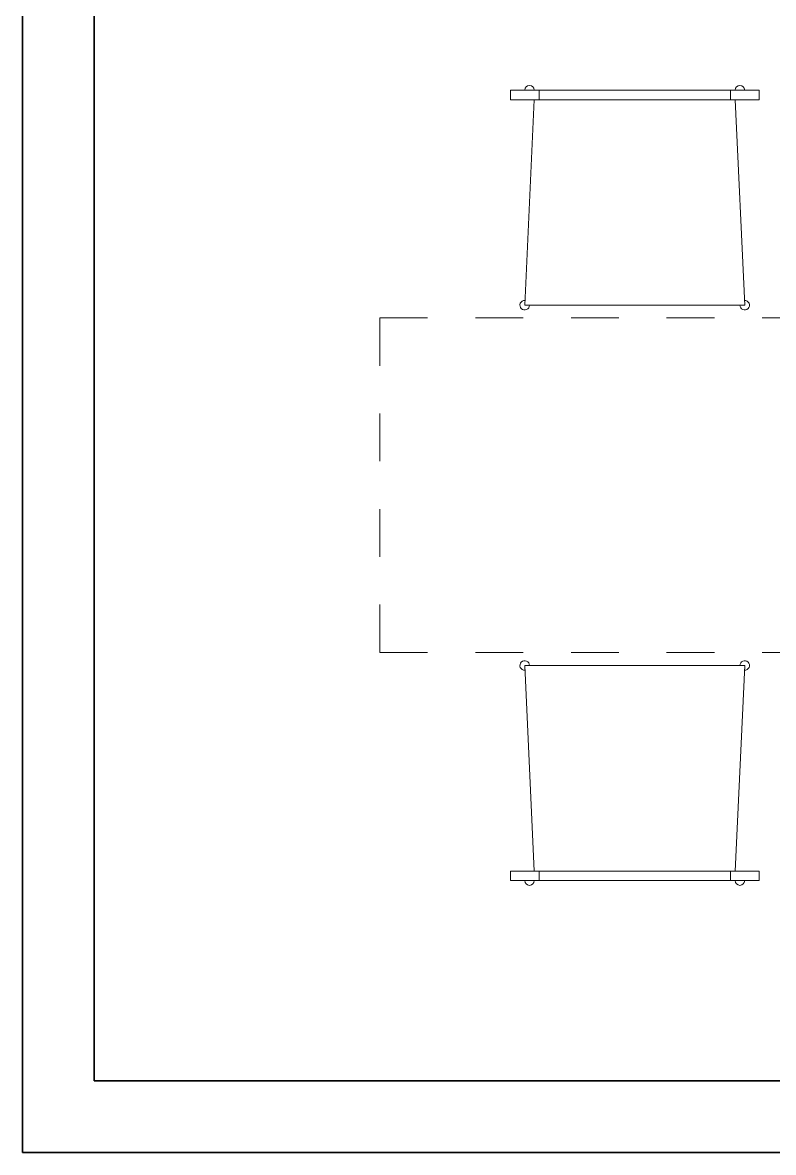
# Model space of a CAD drawing. Header units: millimetres. Extents: x 235.7 to 251.5, y 148.6 to 159.
# Drawn here: x 245 to 246.57, y 152.537 to 154.901 of the extents above; entities that cross this region are included whole.
import ezdxf

# ---------------------------------------------------------------- set-up
doc = ezdxf.new("R2010")
doc.units = ezdxf.units.MM
doc.linetypes.add('HIDDEN', pattern=[0.375, 0.25, -0.125])
doc.layers.add('A-FURN', color=9, linetype='Continuous', lineweight=18)
doc.layers.add('A-WALL-FULL-EXTR', color=7, linetype='Continuous', lineweight=35)

msp = doc.modelspace()

# ---------------------------------------------------------------- linework, layer by layer
at = {"layer": 'A-FURN'}
for p, q in [((246.0199, 154.7395), (246.0199, 154.7595)), ((246.0199, 154.7595), (246.5399, 154.7595)), ((246.0799, 154.7595), (246.0799, 154.7395)), ((246.4799, 154.7595), (246.4799, 154.7395)), ((246.5399, 154.7595), (246.5399, 154.7395)), ((246.0499, 154.7395), (246.0199, 154.7395)), ((246.5099, 154.7395), (246.0499, 154.7395)), ((246.0699, 154.7395), (246.0499, 154.3095)), ((246.4899, 154.7395), (246.5099, 154.3095)), ((246.5399, 154.7395), (246.5099, 154.7395)), ((246.0499, 154.3095), (246.5099, 154.3095)), ((246.5099, 153.5556), (246.0499, 153.5556)), ((246.0699, 153.1256), (246.0499, 153.5556)), ((246.4899, 153.1256), (246.5099, 153.5556)), ((246.0199, 153.1056), (246.0199, 153.1256)), ((246.0199, 153.1256), (246.0499, 153.1256)), ((246.0499, 153.1256), (246.5099, 153.1256)), ((246.0799, 153.1056), (246.0799, 153.1256)), ((246.4799, 153.1056), (246.4799, 153.1256)), ((246.5099, 153.1256), (246.5399, 153.1256)), ((246.5399, 153.1256), (246.5399, 153.1056)), ((246.5399, 153.1056), (246.0199, 153.1056))]:
    msp.add_line(p, q, dxfattribs=at)
at = {"layer": 'A-FURN', "linetype": 'HIDDEN', "ltscale": 0.001}
for p, q in [((247.6467, 154.283), (245.7467, 154.283)), ((245.7467, 154.283), (245.7467, 153.583)), ((245.7467, 153.583), (247.6467, 153.583))]:
    msp.add_line(p, q, dxfattribs=at)
at = {"layer": 'A-FURN'}
for centre, start, end in [((246.0599, 154.7595), 0, 180), ((246.4999, 154.7595), 0, 180), ((246.0499, 154.3095), 88.6678, 0), ((246.5099, 154.3095), 180, 91.3322), ((246.0499, 153.5556), 0, 271.3322), ((246.5099, 153.5556), 268.6678, 180), ((246.0599, 153.1056), 180, 0), ((246.4999, 153.1056), 180, 0)]:
    msp.add_arc(centre, 0.01, start, end, dxfattribs=at)
at = {"layer": 'A-WALL-FULL-EXTR'}
for p, q in [((244.9999, 152.5368), (244.9999, 158.5368)), ((245.1499, 152.6868), (245.1499, 158.3868)), ((245.1499, 152.6868), (246.5999, 152.6868)), ((244.9999, 152.5368), (246.5999, 152.5368))]:
    msp.add_line(p, q, dxfattribs=at)

doc.saveas('drawing.dxf')
